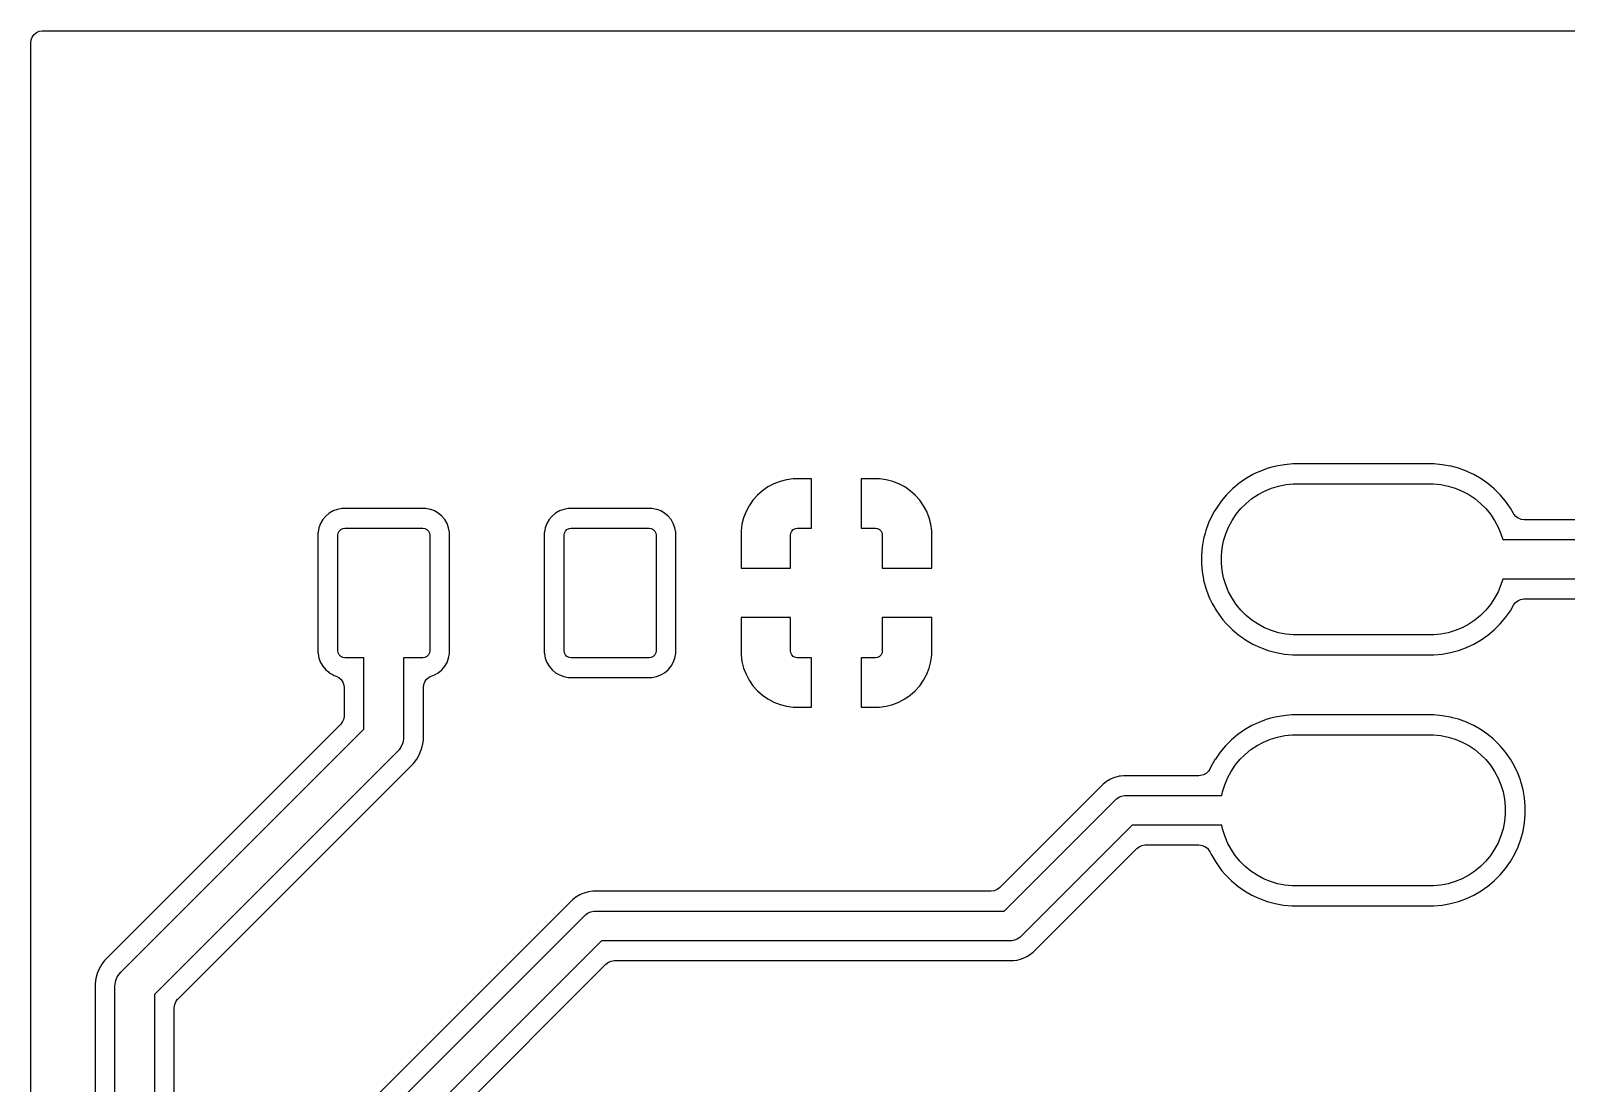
# Model space of a CAD drawing. Header units: millimetres. Extents: x 88 to 236, y -149 to -88.
# Drawn here: x 87.75 to 103.29, y -98.66 to -88.01 of the extents above; entities that cross this region are included whole.
import ezdxf

# ---------------------------------------------------------------- set-up
doc = ezdxf.new("R2010")
doc.units = ezdxf.units.MM
doc.layers.add('F.Cu', color=13, linetype='CONTINUOUS', true_color=0xc83434)

msp = doc.modelspace()

# ---------------------------------------------------------------- linework, layer by layer
at = {"layer": 'F.Cu', "linetype": 'CONTINUOUS'}
for p, q in [((87.7475, -88.134), (87.751396, -88.103162)), ((87.751396, -88.103162), (87.762838, -88.074263)), ((87.762838, -88.074263), (87.781108, -88.049116)), ((87.781108, -88.049116), (87.805057, -88.029303)), ((87.805057, -88.029303), (87.833182, -88.016069)), ((87.833182, -88.016069), (87.863714, -88.010245)), ((87.863714, -88.010245), (87.8715, -88.01)), ((87.8715, -88.01), (158.1235, -88.01)), ((87.7475, -97.65375), (87.7475, -88.134)), ((100.269372, -92.438315), (100.190178, -92.467138)), ((100.269386, -92.43831), (100.269372, -92.438315)), ((100.269392, -92.438309), (100.269386, -92.43831)), ((100.307184, -92.428182), (100.269392, -92.438309)), ((100.350826, -92.416488), (100.307184, -92.428182)), ((100.350833, -92.416487), (100.350826, -92.416488)), ((100.433853, -92.401848), (100.350833, -92.416487)), ((100.517844, -92.3945), (100.433853, -92.401848)), ((100.517845, -92.3945), (100.517844, -92.3945)), ((101.947155, -92.3945), (100.517845, -92.3945)), ((101.947156, -92.3945), (101.947155, -92.3945)), ((102.031147, -92.401848), (101.947156, -92.3945)), ((102.114166, -92.416487), (102.031145, -92.401848)), ((102.031145, -92.401848), (102.031147, -92.401848)), ((102.114173, -92.416488), (102.114166, -92.416487)), ((102.121722, -92.418511), (102.114173, -92.416488)), ((102.195608, -92.438309), (102.121722, -92.418511)), ((102.195616, -92.438312), (102.195608, -92.438309)), ((102.195627, -92.438315), (102.195616, -92.438312)), ((102.274821, -92.467138), (102.195627, -92.438315)), ((95.266955, -92.595895), (95.207256, -92.627661)), ((95.329985, -92.571412), (95.266955, -92.595895)), ((95.330002, -92.571407), (95.329985, -92.571412)), ((95.39547, -92.554557), (95.330002, -92.571407)), ((95.395478, -92.554555), (95.39547, -92.554557)), ((95.462495, -92.545564), (95.395478, -92.554555)), ((95.462496, -92.545564), (95.462495, -92.545564)), ((95.477722, -92.545), (95.462496, -92.545564)), ((95.65, -92.545), (95.477722, -92.545)), ((95.65, -93.045), (95.65, -92.545)), ((96.322278, -92.545), (96.15, -92.545)), ((96.15, -92.545), (96.15, -93.045)), ((96.337504, -92.545564), (96.322278, -92.545)), ((96.404521, -92.554555), (96.337504, -92.545564)), ((96.404529, -92.554557), (96.404521, -92.554555)), ((96.469997, -92.571407), (96.404529, -92.554557)), ((96.470014, -92.571412), (96.469997, -92.571407)), ((96.533044, -92.595895), (96.470014, -92.571412)), ((96.592743, -92.627661), (96.533044, -92.595895)), ((99.971673, -92.593292), (99.9071, -92.647476)), ((99.971676, -92.59329), (99.971673, -92.593292)), ((100.040725, -92.544941), (99.971676, -92.59329)), ((100.040742, -92.544931), (100.040725, -92.544941)), ((100.040743, -92.54493), (100.040742, -92.544931)), ((100.113757, -92.502775), (100.040743, -92.54493)), ((100.135472, -92.492649), (100.113757, -92.502775)), ((100.190161, -92.467146), (100.135472, -92.492649)), ((100.190178, -92.467138), (100.190161, -92.467146)), ((100.37412, -92.617926), (100.447751, -92.60328)), ((100.447751, -92.60328), (100.522463, -92.595921)), ((100.522463, -92.595921), (100.56, -92.595)), ((100.56, -92.595), (101.905, -92.595)), ((101.905, -92.595), (101.942537, -92.595921)), ((101.942537, -92.595921), (102.017249, -92.60328)), ((102.017249, -92.60328), (102.09088, -92.617926)), ((102.274838, -92.467146), (102.274821, -92.467138)), ((102.304116, -92.480799), (102.274838, -92.467146)), ((102.351243, -92.502775), (102.304116, -92.480799)), ((102.424257, -92.54493), (102.351243, -92.502775)), ((102.424265, -92.544936), (102.424257, -92.54493)), ((102.424274, -92.544941), (102.424265, -92.544936)), ((102.493323, -92.59329), (102.424274, -92.544941)), ((102.493326, -92.593292), (102.493323, -92.59329)), ((102.534285, -92.627661), (102.493326, -92.593292)), ((95.056272, -92.761725), (95.017663, -92.817253)), ((95.101166, -92.711166), (95.056272, -92.761725)), ((95.151725, -92.666272), (95.101166, -92.711166)), ((95.207253, -92.627663), (95.151725, -92.666272)), ((95.207256, -92.627661), (95.207253, -92.627663)), ((96.592746, -92.627663), (96.592743, -92.627661)), ((96.648274, -92.666272), (96.592746, -92.627663)), ((96.698833, -92.711166), (96.648274, -92.666272)), ((96.743727, -92.761725), (96.698833, -92.711166)), ((96.782336, -92.817253), (96.743726, -92.761725)), ((96.743726, -92.761725), (96.743727, -92.761725)), ((99.847476, -92.7071), (99.793292, -92.771673)), ((99.847498, -92.707076), (99.847476, -92.7071)), ((99.907076, -92.647498), (99.847498, -92.707076)), ((99.9071, -92.647476), (99.907076, -92.647498)), ((100.046257, -92.793172), (100.10429, -92.745546)), ((100.10429, -92.745546), (100.166711, -92.703838)), ((100.166711, -92.703838), (100.23292, -92.668448)), ((100.23292, -92.668448), (100.302279, -92.639719)), ((100.302279, -92.639719), (100.37412, -92.617926)), ((102.09088, -92.617926), (102.162721, -92.639719)), ((102.162721, -92.639719), (102.23208, -92.668448)), ((102.23208, -92.668448), (102.298289, -92.703838)), ((102.298289, -92.703838), (102.36071, -92.745546)), ((102.36071, -92.745546), (102.418743, -92.793172)), ((102.557904, -92.64748), (102.534285, -92.627661)), ((102.557911, -92.647487), (102.557904, -92.64748)), ((102.557923, -92.647498), (102.557911, -92.647487)), ((102.617501, -92.707076), (102.557923, -92.647498)), ((102.617512, -92.707088), (102.617501, -92.707076)), ((102.61752, -92.707096), (102.617512, -92.707088)), ((102.617523, -92.7071), (102.61752, -92.707096)), ((102.671707, -92.771673), (102.617523, -92.7071)), ((90.768134, -92.893309), (90.732964, -92.922964)), ((90.807811, -92.870026), (90.768134, -92.893309)), ((90.850853, -92.853783), (90.807811, -92.870026)), ((90.896011, -92.845049), (90.850853, -92.853783)), ((90.896017, -92.845049), (90.896011, -92.845049)), ((90.90635, -92.8445), (90.896017, -92.845049)), ((90.906354, -92.8445), (90.90635, -92.8445)), ((91.733646, -92.8445), (90.906354, -92.8445)), ((91.733649, -92.8445), (91.733646, -92.8445)), ((91.743985, -92.845049), (91.733649, -92.8445)), ((91.789146, -92.853783), (91.743985, -92.845049)), ((91.789148, -92.853783), (91.789146, -92.853783)), ((91.789149, -92.853784), (91.789148, -92.853783)), ((91.796683, -92.856627), (91.789149, -92.853784)), ((91.832188, -92.870026), (91.796683, -92.856627)), ((91.871865, -92.893309), (91.832188, -92.870026)), ((91.871866, -92.89331), (91.871865, -92.893309)), ((91.907036, -92.922964), (91.871866, -92.89331)), ((93.058134, -92.893309), (93.022964, -92.922964)), ((93.097811, -92.870026), (93.058134, -92.893309)), ((93.140853, -92.853783), (93.097811, -92.870026)), ((93.186011, -92.845049), (93.140853, -92.853783)), ((93.186017, -92.845049), (93.186011, -92.845049)), ((93.19635, -92.8445), (93.186017, -92.845049)), ((93.196354, -92.8445), (93.19635, -92.8445)), ((94.023646, -92.8445), (93.196354, -92.8445)), ((94.023649, -92.8445), (94.023646, -92.8445)), ((94.033985, -92.845049), (94.023649, -92.8445)), ((94.079146, -92.853783), (94.033985, -92.845049)), ((94.079148, -92.853783), (94.079146, -92.853783)), ((94.079149, -92.853784), (94.079148, -92.853783)), ((94.086683, -92.856627), (94.079149, -92.853784)), ((94.122188, -92.870026), (94.086683, -92.856627)), ((94.161865, -92.893309), (94.122188, -92.870026)), ((94.161866, -92.89331), (94.161865, -92.893309)), ((94.197036, -92.922964), (94.161866, -92.89331)), ((94.985895, -92.876955), (94.961412, -92.939985)), ((95.017661, -92.817256), (94.985895, -92.876955)), ((95.017663, -92.817253), (95.017661, -92.817256)), ((96.782338, -92.817256), (96.782336, -92.817253)), ((96.814104, -92.876955), (96.782338, -92.817256)), ((96.838587, -92.939985), (96.814104, -92.876955)), ((99.702776, -92.913755), (99.667146, -92.990161)), ((99.724023, -92.876955), (99.702776, -92.913755)), ((99.74493, -92.840743), (99.724023, -92.876955)), ((99.744932, -92.840739), (99.74493, -92.840743)), ((99.744941, -92.840725), (99.744932, -92.840739)), ((99.79329, -92.771676), (99.744941, -92.840725)), ((99.793292, -92.771673), (99.79329, -92.771676)), ((99.903838, -92.966711), (99.945546, -92.90429)), ((99.945546, -92.90429), (99.993172, -92.846257)), ((99.993172, -92.846257), (100.046257, -92.793172)), ((102.418743, -92.793172), (102.471828, -92.846257)), ((102.471828, -92.846257), (102.519454, -92.90429)), ((102.519454, -92.90429), (102.561162, -92.966711)), ((102.671709, -92.771676), (102.671707, -92.771673)), ((102.720058, -92.840725), (102.671709, -92.771676)), ((102.720061, -92.84073), (102.720058, -92.840725)), ((102.72007, -92.840743), (102.720061, -92.84073)), ((102.75285, -92.897519), (102.72007, -92.840743)), ((102.755529, -92.901943), (102.75285, -92.897519)), ((102.775342, -92.925892), (102.755529, -92.901943)), ((90.663783, -93.040853), (90.655049, -93.086011)), ((90.680026, -92.997811), (90.663783, -93.040853)), ((90.703309, -92.958134), (90.680026, -92.997811)), ((90.732964, -92.922964), (90.703309, -92.958134)), ((90.8579, -93.094848), (90.867984, -93.07422)), ((90.867984, -93.07422), (90.88422, -93.057984)), ((90.88422, -93.057984), (90.904848, -93.0479)), ((90.904848, -93.0479), (90.92475, -93.045)), ((90.92475, -93.045), (91.71525, -93.045)), ((91.71525, -93.045), (91.735152, -93.0479)), ((91.735152, -93.0479), (91.75578, -93.057984)), ((91.75578, -93.057984), (91.772016, -93.07422)), ((91.772016, -93.07422), (91.7821, -93.094848)), ((91.93669, -92.958134), (91.907036, -92.922964)), ((91.959973, -92.997811), (91.93669, -92.958134)), ((91.976216, -93.040851), (91.959973, -92.997811)), ((91.984951, -93.086017), (91.976216, -93.040851)), ((92.953783, -93.040853), (92.945049, -93.086011)), ((92.970026, -92.997811), (92.953783, -93.040853)), ((92.993309, -92.958134), (92.970026, -92.997811)), ((93.022964, -92.922964), (92.993309, -92.958134)), ((93.1479, -93.094848), (93.157984, -93.07422)), ((93.157984, -93.07422), (93.17422, -93.057984)), ((93.17422, -93.057984), (93.194848, -93.0479)), ((93.194848, -93.0479), (93.21475, -93.045)), ((93.21475, -93.045), (94.00525, -93.045)), ((94.00525, -93.045), (94.025152, -93.0479)), ((94.025152, -93.0479), (94.04578, -93.057984)), ((94.04578, -93.057984), (94.062016, -93.07422)), ((94.062016, -93.07422), (94.0721, -93.094848)), ((94.22669, -92.958134), (94.197036, -92.922964)), ((94.249973, -92.997811), (94.22669, -92.958134)), ((94.266216, -93.040851), (94.249973, -92.997811)), ((94.274951, -93.086017), (94.266216, -93.040851)), ((94.935564, -93.072496), (94.935, -93.087721)), ((94.944555, -93.005478), (94.935564, -93.072495)), ((94.935564, -93.072495), (94.935564, -93.072496)), ((94.944557, -93.00547), (94.944555, -93.005478)), ((94.961407, -92.940002), (94.944557, -93.00547)), ((94.961412, -92.939985), (94.961407, -92.940002)), ((95.4379, -93.094848), (95.447984, -93.07422)), ((95.447984, -93.07422), (95.46422, -93.057984)), ((95.46422, -93.057984), (95.484848, -93.0479)), ((95.484848, -93.0479), (95.50475, -93.045)), ((95.50475, -93.045), (95.65, -93.045)), ((96.15, -93.045), (96.29525, -93.045)), ((96.29525, -93.045), (96.315152, -93.0479)), ((96.315152, -93.0479), (96.33578, -93.057984)), ((96.33578, -93.057984), (96.352016, -93.07422)), ((96.352016, -93.07422), (96.3621, -93.094848)), ((96.838592, -92.940002), (96.838587, -92.939985)), ((96.855442, -93.00547), (96.838592, -92.940002)), ((96.855444, -93.005478), (96.855442, -93.00547)), ((96.864435, -93.072495), (96.855444, -93.005478)), ((96.864435, -93.072496), (96.864435, -93.072495)), ((96.865, -93.087721), (96.864435, -93.072496)), ((99.638309, -93.069392), (99.631082, -93.096362)), ((99.63831, -93.069386), (99.638309, -93.069392)), ((99.638315, -93.069372), (99.63831, -93.069386)), ((99.667138, -92.990178), (99.638315, -93.069372)), ((99.667146, -92.990161), (99.667138, -92.990178)), ((99.839719, -93.102279), (99.868448, -93.03292)), ((99.868448, -93.03292), (99.903838, -92.966711)), ((102.561162, -92.966711), (102.596552, -93.03292)), ((102.596552, -93.03292), (102.625281, -93.102279)), ((102.800489, -92.944162), (102.775342, -92.925892)), ((102.829388, -92.955604), (102.800489, -92.944162)), ((102.860226, -92.9595), (102.829388, -92.955604)), ((105.34625, -92.9595), (102.860226, -92.9595)), ((90.655049, -93.086017), (90.6545, -93.09635)), ((90.6545, -93.09635), (90.6545, -94.303649)), ((90.655049, -93.086011), (90.655049, -93.086017)), ((90.855, -93.11475), (90.8579, -93.094848)), ((90.855, -94.28525), (90.855, -93.11475)), ((91.7821, -93.094848), (91.785, -93.11475)), ((91.785, -93.11475), (91.785, -94.28525)), ((91.9855, -93.09635), (91.984951, -93.086017)), ((91.9855, -93.096354), (91.9855, -93.09635)), ((91.9855, -94.303646), (91.9855, -93.096354)), ((92.945049, -93.086017), (92.9445, -93.09635)), ((92.9445, -93.09635), (92.9445, -94.303649)), ((92.945049, -93.086011), (92.945049, -93.086017)), ((93.145, -93.11475), (93.1479, -93.094848)), ((93.145, -94.28525), (93.145, -93.11475)), ((94.0721, -93.094848), (94.075, -93.11475)), ((94.075, -93.11475), (94.075, -94.28525)), ((94.275041, -93.087721), (94.274951, -93.086017)), ((94.2755, -93.096354), (94.275041, -93.087721)), ((94.2755, -94.303646), (94.2755, -93.096354)), ((94.935, -93.087721), (94.935, -93.45)), ((95.435, -93.11475), (95.4379, -93.094848)), ((95.435, -93.45), (95.435, -93.11475)), ((96.3621, -93.094848), (96.365, -93.11475)), ((96.365, -93.11475), (96.365, -93.45)), ((96.865, -93.317843), (96.865, -93.087721)), ((99.616487, -93.150833), (99.601848, -93.233853)), ((99.616488, -93.150826), (99.616487, -93.150833)), ((99.631082, -93.096362), (99.616488, -93.150826)), ((99.80328, -93.247751), (99.817926, -93.17412)), ((99.817926, -93.17412), (99.839719, -93.102279)), ((102.625281, -93.102279), (102.642791, -93.16)), ((102.642791, -93.16), (105.32, -93.16)), ((96.865, -93.45), (96.865, -93.317843)), ((99.601848, -93.233853), (99.5945, -93.317843)), ((99.5945, -93.317843), (99.5945, -93.402156)), ((99.795921, -93.322463), (99.80328, -93.247751)), ((99.795921, -93.397537), (99.795921, -93.322463)), ((94.935, -93.45), (95.435, -93.45)), ((96.365, -93.45), (96.865, -93.45)), ((99.5945, -93.402156), (99.601848, -93.486146)), ((99.601848, -93.486146), (99.615041, -93.560969)), ((99.80328, -93.472249), (99.795921, -93.397537)), ((99.817926, -93.54588), (99.80328, -93.472249)), ((99.615041, -93.560969), (99.616488, -93.569172)), ((99.616488, -93.569172), (99.638309, -93.650608)), ((99.638309, -93.650608), (99.638312, -93.650616)), ((99.638312, -93.650616), (99.638315, -93.650627)), ((99.638315, -93.650627), (99.667138, -93.729821)), ((99.839719, -93.617721), (99.817926, -93.54588)), ((99.868448, -93.68708), (99.839719, -93.617721)), ((99.903838, -93.753289), (99.868448, -93.68708)), ((102.596552, -93.68708), (102.561162, -93.753289)), ((102.625281, -93.617721), (102.596552, -93.68708)), ((102.642791, -93.56), (102.625281, -93.617721)), ((105.254451, -93.56), (102.642791, -93.56)), ((99.667138, -93.729821), (99.667146, -93.729838)), ((99.667146, -93.729838), (99.680234, -93.757905)), ((99.680234, -93.757905), (99.702775, -93.806243)), ((99.702775, -93.806243), (99.74493, -93.879257)), ((99.945546, -93.81571), (99.903838, -93.753289)), ((99.993172, -93.873743), (99.945546, -93.81571)), ((102.519454, -93.81571), (102.471828, -93.873743)), ((102.561162, -93.753289), (102.519454, -93.81571)), ((102.72007, -93.879257), (102.752841, -93.822496)), ((102.752841, -93.822496), (102.771632, -93.797741)), ((102.771632, -93.797741), (102.795991, -93.778434)), ((102.795991, -93.778434), (102.824387, -93.765792)), ((102.824387, -93.765792), (102.855034, -93.760609)), ((102.855034, -93.760609), (102.860226, -93.7605)), ((102.860226, -93.7605), (105.196307, -93.7605)), ((95.435, -93.95), (94.935, -93.95)), ((94.935, -93.95), (94.935, -94.312278)), ((95.435, -94.28525), (95.435, -93.95)), ((96.865, -93.95), (96.365, -93.95)), ((96.365, -93.95), (96.365, -94.28525)), ((96.865, -94.312278), (96.865, -93.95)), ((99.74493, -93.879257), (99.744936, -93.879265)), ((99.744936, -93.879265), (99.744941, -93.879274)), ((99.744941, -93.879274), (99.79329, -93.948323)), ((99.79329, -93.948323), (99.793292, -93.948326)), ((99.793292, -93.948326), (99.812174, -93.970828)), ((99.812174, -93.970828), (99.84748, -94.012904)), ((100.046257, -93.926828), (99.993172, -93.873743)), ((100.10429, -93.974454), (100.046257, -93.926828)), ((100.166711, -94.016162), (100.10429, -93.974454)), ((102.36071, -93.974454), (102.298289, -94.016162)), ((102.418743, -93.926828), (102.36071, -93.974454)), ((102.471828, -93.873743), (102.418743, -93.926828)), ((102.61752, -94.012904), (102.671713, -93.948319)), ((102.671713, -93.948319), (102.72007, -93.879257)), ((99.84748, -94.012904), (99.847487, -94.012911)), ((99.847487, -94.012911), (99.847498, -94.012923)), ((99.847498, -94.012923), (99.907076, -94.072501)), ((99.907076, -94.072501), (99.907088, -94.072512)), ((99.907088, -94.072512), (99.907096, -94.07252)), ((99.907096, -94.07252), (99.9071, -94.072523)), ((99.9071, -94.072523), (99.971673, -94.126707)), ((99.971673, -94.126707), (99.971677, -94.126709)), ((99.971677, -94.126709), (99.971681, -94.126713)), ((99.971681, -94.126713), (100.002927, -94.148591)), ((100.002927, -94.148591), (100.040725, -94.175058)), ((100.23292, -94.051552), (100.166711, -94.016162)), ((100.302279, -94.080281), (100.23292, -94.051552)), ((100.37412, -94.102074), (100.302279, -94.080281)), ((100.447751, -94.11672), (100.37412, -94.102074)), ((100.522463, -94.124079), (100.447751, -94.11672)), ((100.56, -94.125), (100.522463, -94.124079)), ((101.905, -94.125), (100.56, -94.125)), ((101.942537, -94.124079), (101.905, -94.125)), ((102.017249, -94.11672), (101.942537, -94.124079)), ((102.09088, -94.102074), (102.017249, -94.11672)), ((102.162721, -94.080281), (102.09088, -94.102074)), ((102.23208, -94.051552), (102.162721, -94.080281)), ((102.298289, -94.016162), (102.23208, -94.051552)), ((102.424257, -94.17507), (102.493319, -94.126713)), ((102.493319, -94.126713), (102.557904, -94.07252)), ((102.557904, -94.07252), (102.61752, -94.012904)), ((90.6545, -94.303649), (90.655049, -94.313982)), ((90.655049, -94.313982), (90.655049, -94.313988)), ((90.655049, -94.313988), (90.663783, -94.359146)), ((90.8579, -94.305152), (90.855, -94.28525)), ((90.867984, -94.32578), (90.8579, -94.305152)), ((91.7821, -94.305152), (91.772016, -94.32578)), ((91.785, -94.28525), (91.7821, -94.305152)), ((91.976216, -94.359149), (91.984951, -94.313983)), ((91.984951, -94.313983), (91.9855, -94.303646)), ((92.9445, -94.303649), (92.945049, -94.313982)), ((92.945049, -94.313982), (92.945049, -94.313988)), ((92.945049, -94.313988), (92.953783, -94.359146)), ((93.1479, -94.305152), (93.145, -94.28525)), ((93.157984, -94.32578), (93.1479, -94.305152)), ((94.0721, -94.305152), (94.062016, -94.32578)), ((94.075, -94.28525), (94.0721, -94.305152)), ((94.266216, -94.359149), (94.274951, -94.313983)), ((94.274951, -94.313983), (94.275042, -94.312278)), ((94.275042, -94.312278), (94.2755, -94.303646)), ((94.935, -94.312278), (94.935564, -94.327503)), ((95.4379, -94.305152), (95.435, -94.28525)), ((95.447984, -94.32578), (95.4379, -94.305152)), ((96.3621, -94.305152), (96.352016, -94.32578)), ((96.365, -94.28525), (96.3621, -94.305152)), ((96.864435, -94.327503), (96.865, -94.312278)), ((100.040725, -94.175058), (100.04073, -94.175061)), ((100.04073, -94.175061), (100.040743, -94.17507)), ((100.040743, -94.17507), (100.113757, -94.217225)), ((100.113757, -94.217225), (100.190161, -94.252853)), ((100.190161, -94.252853), (100.190178, -94.252861)), ((100.190178, -94.252861), (100.269372, -94.281684)), ((100.269372, -94.281684), (100.269375, -94.281684)), ((100.269375, -94.281684), (100.269392, -94.281691)), ((100.269392, -94.281691), (100.350828, -94.303512)), ((100.350828, -94.303512), (100.433857, -94.318152)), ((100.433857, -94.318152), (100.517843, -94.325499)), ((101.947156, -94.325499), (102.031143, -94.318152)), ((102.031143, -94.318152), (102.114172, -94.303512)), ((102.114172, -94.303512), (102.195608, -94.281691)), ((102.195608, -94.281691), (102.20498, -94.278279)), ((102.20498, -94.278279), (102.274821, -94.252861)), ((102.274821, -94.252861), (102.274826, -94.252858)), ((102.274826, -94.252858), (102.274833, -94.252856)), ((102.274833, -94.252856), (102.351243, -94.217225)), ((102.351243, -94.217225), (102.424257, -94.17507)), ((90.663783, -94.359146), (90.680026, -94.402188)), ((90.680026, -94.402188), (90.680027, -94.402189)), ((90.680027, -94.402189), (90.70331, -94.441866)), ((90.70331, -94.441866), (90.732964, -94.477036)), ((90.88422, -94.342016), (90.867984, -94.32578)), ((90.904848, -94.3521), (90.88422, -94.342016)), ((90.92475, -94.355), (90.904848, -94.3521)), ((91.12, -94.355), (90.92475, -94.355)), ((91.12, -95.077158), (91.12, -94.355)), ((91.71525, -94.355), (91.52, -94.355)), ((91.52, -94.355), (91.52, -95.16)), ((91.735152, -94.3521), (91.71525, -94.355)), ((91.75578, -94.342016), (91.735152, -94.3521)), ((91.772016, -94.32578), (91.75578, -94.342016)), ((91.907036, -94.477036), (91.93669, -94.441866)), ((91.93669, -94.441866), (91.959973, -94.402189)), ((91.959973, -94.402189), (91.976216, -94.359149)), ((92.953783, -94.359146), (92.970026, -94.402188)), ((92.970026, -94.402188), (92.970027, -94.402189)), ((92.970027, -94.402189), (92.99331, -94.441866)), ((92.99331, -94.441866), (93.022964, -94.477036)), ((93.17422, -94.342016), (93.157984, -94.32578)), ((93.194848, -94.3521), (93.17422, -94.342016)), ((93.21475, -94.355), (93.194848, -94.3521)), ((94.00525, -94.355), (93.21475, -94.355)), ((94.025152, -94.3521), (94.00525, -94.355)), ((94.04578, -94.342016), (94.025152, -94.3521)), ((94.062016, -94.32578), (94.04578, -94.342016)), ((94.197036, -94.477036), (94.22669, -94.441866)), ((94.22669, -94.441866), (94.249973, -94.402189)), ((94.249973, -94.402189), (94.266216, -94.359149)), ((94.935564, -94.327503), (94.935564, -94.327504)), ((94.935564, -94.327504), (94.944555, -94.394521)), ((94.944555, -94.394521), (94.944557, -94.394529)), ((94.944557, -94.394529), (94.961407, -94.459997)), ((94.961407, -94.459997), (94.961412, -94.460014)), ((94.961412, -94.460014), (94.985895, -94.523044)), ((95.46422, -94.342016), (95.447984, -94.32578)), ((95.484848, -94.3521), (95.46422, -94.342016)), ((95.50475, -94.355), (95.484848, -94.3521)), ((95.65, -94.355), (95.50475, -94.355)), ((95.65, -94.855), (95.65, -94.355)), ((96.29525, -94.355), (96.15, -94.355)), ((96.15, -94.355), (96.15, -94.855)), ((96.315152, -94.3521), (96.29525, -94.355)), ((96.33578, -94.342016), (96.315152, -94.3521)), ((96.352016, -94.32578), (96.33578, -94.342016)), ((96.814104, -94.523044), (96.838587, -94.460014)), ((96.838587, -94.460014), (96.838592, -94.459997)), ((96.838592, -94.459997), (96.855442, -94.394529)), ((96.855442, -94.394529), (96.855444, -94.394521)), ((96.855444, -94.394521), (96.864435, -94.327504)), ((96.864435, -94.327504), (96.864435, -94.327503)), ((100.517843, -94.325499), (100.517844, -94.3255)), ((100.517844, -94.3255), (100.517845, -94.3255)), ((100.517845, -94.3255), (101.947156, -94.3255)), ((101.947156, -94.3255), (101.947156, -94.325499)), ((90.732964, -94.477036), (90.759607, -94.4995)), ((90.759607, -94.4995), (90.768134, -94.50669)), ((90.768134, -94.50669), (90.80781, -94.529973)), ((90.80781, -94.529973), (90.819531, -94.534396)), ((90.819531, -94.534396), (90.839284, -94.54185)), ((90.839284, -94.54185), (90.866757, -94.556382)), ((90.866757, -94.556382), (90.889755, -94.577291)), ((90.889755, -94.577291), (90.906832, -94.603262)), ((90.906832, -94.603262), (90.916913, -94.632665)), ((91.7205, -94.657863), (91.724396, -94.627025)), ((91.724396, -94.627025), (91.735838, -94.598126)), ((91.735838, -94.598126), (91.754108, -94.572979)), ((91.754108, -94.572979), (91.778057, -94.553166)), ((91.778057, -94.553166), (91.800714, -94.541851)), ((91.800714, -94.541851), (91.832189, -94.529973)), ((91.832189, -94.529973), (91.871866, -94.50669)), ((91.871866, -94.50669), (91.907036, -94.477036)), ((93.022964, -94.477036), (93.058134, -94.50669)), ((93.058134, -94.50669), (93.097811, -94.529973)), ((93.097811, -94.529973), (93.140851, -94.546216)), ((93.140851, -94.546216), (93.186017, -94.554951)), ((93.186017, -94.554951), (93.196354, -94.5555)), ((93.196354, -94.5555), (93.196362, -94.5555)), ((93.196362, -94.5555), (94.023638, -94.5555)), ((94.023638, -94.5555), (94.023646, -94.5555)), ((94.023646, -94.5555), (94.033983, -94.554951)), ((94.033983, -94.554951), (94.079149, -94.546216)), ((94.079149, -94.546216), (94.122189, -94.529973)), ((94.122189, -94.529973), (94.161866, -94.50669)), ((94.161866, -94.50669), (94.197036, -94.477036)), ((94.985895, -94.523044), (95.017661, -94.582743)), ((95.017661, -94.582743), (95.017663, -94.582746)), ((95.017663, -94.582746), (95.056273, -94.638274)), ((96.743727, -94.638274), (96.782336, -94.582746)), ((96.782336, -94.582746), (96.782338, -94.582743)), ((96.782338, -94.582743), (96.814104, -94.523044)), ((90.916913, -94.632665), (90.9195, -94.657863)), ((90.9195, -94.657863), (90.9195, -94.942745)), ((91.7205, -95.18625), (91.7205, -94.657863)), ((95.056273, -94.638274), (95.056272, -94.638274)), ((95.056272, -94.638274), (95.101166, -94.688833)), ((95.101166, -94.688833), (95.151725, -94.733727)), ((95.151725, -94.733727), (95.207253, -94.772336)), ((95.207253, -94.772336), (95.207256, -94.772338)), ((95.207256, -94.772338), (95.266955, -94.804104)), ((96.533044, -94.804104), (96.592743, -94.772338)), ((96.592743, -94.772338), (96.592746, -94.772336)), ((96.592746, -94.772336), (96.648274, -94.733727)), ((96.648274, -94.733727), (96.698833, -94.688833)), ((96.698833, -94.688833), (96.743727, -94.638274)), ((95.266955, -94.804104), (95.329985, -94.828587)), ((95.329985, -94.828587), (95.330002, -94.828592)), ((95.330002, -94.828592), (95.39547, -94.845442)), ((95.39547, -94.845442), (95.395478, -94.845444)), ((95.395478, -94.845444), (95.462495, -94.854435)), ((95.462495, -94.854435), (95.477722, -94.855)), ((95.477722, -94.855), (95.65, -94.855)), ((96.15, -94.855), (96.322278, -94.855)), ((96.322278, -94.855), (96.337503, -94.854435)), ((96.337503, -94.854435), (96.337504, -94.854435)), ((96.337504, -94.854435), (96.404521, -94.845444)), ((96.404521, -94.845444), (96.404529, -94.845442)), ((96.404529, -94.845442), (96.469997, -94.828592)), ((96.469997, -94.828592), (96.470014, -94.828587)), ((96.470014, -94.828587), (96.533044, -94.804104)), ((100.507844, -94.9345), (100.423853, -94.941848)), ((100.507845, -94.9345), (100.507844, -94.9345)), ((101.947155, -94.9345), (100.507845, -94.9345)), ((101.947156, -94.9345), (101.947155, -94.9345)), ((102.031147, -94.941848), (101.947156, -94.9345)), ((90.883181, -95.030426), (88.498242, -97.415364)), ((88.658579, -97.538579), (91.12, -95.077158)), ((90.885892, -95.027629), (90.883181, -95.030426)), ((90.904162, -95.002482), (90.885892, -95.027629)), ((90.915604, -94.973583), (90.904162, -95.002482)), ((90.9195, -94.942745), (90.915604, -94.973583)), ((100.030725, -95.084941), (99.961676, -95.13329)), ((100.030742, -95.084931), (100.030725, -95.084941)), ((100.030743, -95.08493), (100.030742, -95.084931)), ((100.103757, -95.042775), (100.030743, -95.08493)), ((100.136237, -95.027629), (100.103757, -95.042775)), ((100.180161, -95.007146), (100.136237, -95.027629)), ((100.180178, -95.007138), (100.180161, -95.007146)), ((100.259372, -94.978315), (100.180178, -95.007138)), ((100.259386, -94.97831), (100.259372, -94.978315)), ((100.259392, -94.978309), (100.259386, -94.97831)), ((100.297184, -94.968182), (100.259392, -94.978309)), ((100.340826, -94.956488), (100.297184, -94.968182)), ((100.340833, -94.956487), (100.340826, -94.956488)), ((100.423853, -94.941848), (100.340833, -94.956487)), ((102.114166, -94.956487), (102.031145, -94.941848)), ((102.031145, -94.941848), (102.031147, -94.941848)), ((102.114173, -94.956488), (102.114166, -94.956487)), ((102.135994, -94.962335), (102.114173, -94.956488)), ((102.195608, -94.978309), (102.135994, -94.962335)), ((102.195616, -94.978312), (102.195608, -94.978309)), ((102.195627, -94.978315), (102.195616, -94.978312)), ((102.274821, -95.007138), (102.195627, -94.978315)), ((102.274838, -95.007146), (102.274821, -95.007138)), ((102.304116, -95.020799), (102.274838, -95.007146)), ((102.351243, -95.042775), (102.304116, -95.020799)), ((102.424257, -95.08493), (102.351243, -95.042775)), ((102.424265, -95.084936), (102.424257, -95.08493)), ((102.424274, -95.084941), (102.424265, -95.084936)), ((102.493323, -95.13329), (102.424274, -95.084941)), ((91.511388, -95.218057), (91.496384, -95.254279)), ((91.519037, -95.179603), (91.511388, -95.218057)), ((91.52, -95.16), (91.519037, -95.179603)), ((91.709847, -95.252483), (91.713647, -95.238302)), ((91.713647, -95.238302), (91.714549, -95.231449)), ((91.714549, -95.231449), (91.7205, -95.18625)), ((99.837476, -95.2471), (99.783292, -95.311673)), ((99.837498, -95.247076), (99.837476, -95.2471)), ((99.897076, -95.187498), (99.837498, -95.247076)), ((99.8971, -95.187476), (99.897076, -95.187498)), ((99.961673, -95.133292), (99.8971, -95.187476)), ((99.961676, -95.13329), (99.961673, -95.133292)), ((100.09429, -95.285546), (100.156711, -95.243838)), ((100.156711, -95.243838), (100.22292, -95.208448)), ((100.22292, -95.208448), (100.292279, -95.179719)), ((100.292279, -95.179719), (100.36412, -95.157926)), ((100.36412, -95.157926), (100.437751, -95.14328)), ((100.437751, -95.14328), (100.512463, -95.135921)), ((100.512463, -95.135921), (100.55, -95.135)), ((100.55, -95.135), (101.905, -95.135)), ((101.905, -95.135), (101.942537, -95.135921)), ((101.942537, -95.135921), (102.017249, -95.14328)), ((102.017249, -95.14328), (102.09088, -95.157926)), ((102.09088, -95.157926), (102.162721, -95.179719)), ((102.162721, -95.179719), (102.23208, -95.208448)), ((102.23208, -95.208448), (102.298289, -95.243838)), ((102.298289, -95.243838), (102.36071, -95.285546)), ((102.493326, -95.133292), (102.493323, -95.13329)), ((102.546092, -95.177569), (102.493326, -95.133292)), ((102.557904, -95.18748), (102.546092, -95.177569)), ((102.557911, -95.187487), (102.557904, -95.18748)), ((102.557923, -95.187498), (102.557911, -95.187487)), ((102.617501, -95.247076), (102.557923, -95.187498)), ((102.617512, -95.247088), (102.617501, -95.247076)), ((102.61752, -95.247096), (102.617512, -95.247088)), ((102.635584, -95.268624), (102.61752, -95.247096)), ((91.461421, -95.301421), (89, -97.762842)), ((91.474602, -95.286879), (91.461421, -95.301421)), ((91.496384, -95.254279), (91.474602, -95.286879)), ((91.621758, -95.424635), (91.653718, -95.382983)), ((91.653718, -95.382983), (91.67178, -95.351699)), ((91.67178, -95.351699), (91.679968, -95.337517)), ((91.679968, -95.337517), (91.700059, -95.289013)), ((91.700059, -95.289013), (91.709847, -95.252483)), ((99.733637, -95.382983), (99.692776, -95.453754)), ((99.73493, -95.380743), (99.733637, -95.382983)), ((99.734932, -95.380739), (99.73493, -95.380743)), ((99.734941, -95.380725), (99.734932, -95.380739)), ((99.78329, -95.311676), (99.734941, -95.380725)), ((99.783292, -95.311673), (99.78329, -95.311676)), ((99.935546, -95.44429), (99.983172, -95.386257)), ((99.983172, -95.386257), (100.036257, -95.333172)), ((100.036257, -95.333172), (100.09429, -95.285546)), ((102.36071, -95.285546), (102.418743, -95.333172)), ((102.418743, -95.333172), (102.471828, -95.386257)), ((102.471828, -95.386257), (102.519454, -95.44429)), ((102.671707, -95.311673), (102.635584, -95.268624)), ((102.671709, -95.311676), (102.671707, -95.311673)), ((102.720058, -95.380725), (102.671709, -95.311676)), ((102.720061, -95.38073), (102.720058, -95.380725)), ((102.72007, -95.380743), (102.720061, -95.38073)), ((102.762225, -95.453757), (102.72007, -95.380743)), ((89.236819, -97.809574), (91.621753, -95.42464)), ((91.621753, -95.42464), (91.621758, -95.424635)), ((98.761474, -95.555497), (98.717097, -95.567388)), ((98.761477, -95.555496), (98.761474, -95.555497)), ((98.773017, -95.553977), (98.761477, -95.555496)), ((98.775527, -95.553647), (98.773017, -95.553977)), ((98.807026, -95.5495), (98.775527, -95.553646)), ((98.775527, -95.553646), (98.775527, -95.553647)), ((99.569133, -95.5495), (98.807026, -95.5495)), ((99.585103, -95.548467), (99.569133, -95.5495)), ((99.615182, -95.540633), (99.585103, -95.548467)), ((99.642367, -95.525564), (99.615182, -95.540633)), ((99.664951, -95.504207), (99.642367, -95.525564)), ((99.681512, -95.477908), (99.664951, -95.504207)), ((99.692775, -95.453757), (99.681512, -95.477908)), ((99.692776, -95.453755), (99.692775, -95.453757)), ((99.692776, -95.453754), (99.692776, -95.453755)), ((99.858448, -95.57292), (99.893838, -95.506711)), ((99.893838, -95.506711), (99.935546, -95.44429)), ((102.519454, -95.44429), (102.561162, -95.506711)), ((102.561162, -95.506711), (102.596552, -95.57292)), ((102.797545, -95.5295), (102.762225, -95.453757)), ((102.797853, -95.530161), (102.797545, -95.5295)), ((102.797861, -95.530178), (102.797853, -95.530161)), ((102.821778, -95.595893), (102.797861, -95.530178)), ((98.565916, -95.668402), (97.551137, -96.683181)), ((98.598398, -95.635919), (98.565916, -95.668402)), ((98.598407, -95.635911), (98.598398, -95.635919)), ((98.614231, -95.623768), (98.598407, -95.635911)), ((98.634841, -95.607952), (98.61423, -95.623767)), ((98.61423, -95.623767), (98.614231, -95.623768)), ((98.634865, -95.607936), (98.634841, -95.607952)), ((98.67464, -95.584974), (98.634865, -95.607936)), ((98.674646, -95.584971), (98.67464, -95.584974)), ((98.704663, -95.572538), (98.674646, -95.584971)), ((98.717094, -95.567389), (98.704663, -95.572538)), ((98.717095, -95.567388), (98.717094, -95.567389)), ((98.717097, -95.567388), (98.717095, -95.567388)), ((99.800789, -95.75), (99.807926, -95.71412)), ((99.807926, -95.71412), (99.829719, -95.642279)), ((99.829719, -95.642279), (99.858448, -95.57292)), ((102.596552, -95.57292), (102.625281, -95.642279)), ((102.625281, -95.642279), (102.647074, -95.71412)), ((102.647074, -95.71412), (102.66172, -95.787751)), ((102.826691, -95.609392), (102.821778, -95.595893)), ((102.848512, -95.690828), (102.826691, -95.609392)), ((102.863152, -95.773857), (102.848512, -95.690828)), ((97.597868, -96.92), (98.723934, -95.793934)), ((98.723934, -95.793934), (98.734841, -95.784048)), ((98.734841, -95.784048), (98.746156, -95.776488)), ((98.746156, -95.776488), (98.75929, -95.767712)), ((98.75929, -95.767712), (98.786457, -95.756459)), ((98.786457, -95.756459), (98.815297, -95.750722)), ((98.815297, -95.750722), (98.83, -95.75)), ((98.83, -95.75), (99.800789, -95.75)), ((102.66172, -95.787751), (102.669079, -95.862463)), ((102.669079, -95.862463), (102.669079, -95.937537)), ((102.8705, -95.857845), (102.863152, -95.773857)), ((102.8705, -95.942155), (102.8705, -95.857845)), ((102.66172, -96.012249), (102.647074, -96.08588)), ((102.669079, -95.937537), (102.66172, -96.012249)), ((102.848512, -96.109172), (102.863152, -96.026143)), ((102.863152, -96.026143), (102.8705, -95.942155)), ((98.892132, -96.05), (97.766066, -97.176066)), ((99.800789, -96.05), (98.892132, -96.05)), ((99.807926, -96.08588), (99.800789, -96.05)), ((99.829719, -96.157721), (99.807926, -96.08588)), ((99.858448, -96.22708), (99.829719, -96.157721)), ((102.625281, -96.157721), (102.596552, -96.22708)), ((102.647074, -96.08588), (102.625281, -96.157721)), ((102.826691, -96.190608), (102.848512, -96.109172)), ((97.891597, -97.334085), (98.938862, -96.286818)), ((98.938862, -96.286818), (98.963422, -96.267768)), ((98.963422, -96.267768), (98.991948, -96.255424)), ((98.991948, -96.255424), (99.022648, -96.250561)), ((99.022648, -96.250561), (99.026543, -96.2505)), ((99.026543, -96.2505), (99.569133, -96.2505)), ((99.569133, -96.2505), (99.599971, -96.254396)), ((99.599971, -96.254396), (99.62887, -96.265838)), ((99.62887, -96.265838), (99.654017, -96.284108)), ((99.654017, -96.284108), (99.67383, -96.308057)), ((99.67383, -96.308057), (99.681511, -96.322088)), ((99.681511, -96.322088), (99.687948, -96.335892)), ((99.687948, -96.335892), (99.692776, -96.346245)), ((99.893838, -96.293289), (99.858448, -96.22708)), ((99.935546, -96.35571), (99.893838, -96.293289)), ((102.561162, -96.293289), (102.519454, -96.35571)), ((102.596552, -96.22708), (102.561162, -96.293289)), ((102.762225, -96.346243), (102.797856, -96.269833)), ((102.797856, -96.269833), (102.797858, -96.269826)), ((102.797858, -96.269826), (102.797861, -96.269821)), ((102.797861, -96.269821), (102.826684, -96.190627)), ((102.826683, -96.190627), (102.826691, -96.190608)), ((102.826684, -96.190627), (102.826683, -96.190627)), ((99.692776, -96.346245), (99.695047, -96.350178)), ((99.695047, -96.350178), (99.73493, -96.419257)), ((99.73493, -96.419257), (99.734936, -96.419265)), ((99.734936, -96.419265), (99.734941, -96.419274)), ((99.734941, -96.419274), (99.78329, -96.488323)), ((99.78329, -96.488323), (99.783292, -96.488326)), ((99.783292, -96.488326), (99.802174, -96.510828)), ((99.983172, -96.413743), (99.935546, -96.35571)), ((100.036257, -96.466828), (99.983172, -96.413743)), ((100.09429, -96.514454), (100.036257, -96.466828)), ((102.418743, -96.466828), (102.36071, -96.514454)), ((102.471828, -96.413743), (102.418743, -96.466828)), ((102.519454, -96.35571), (102.471828, -96.413743)), ((102.61752, -96.552904), (102.671713, -96.488319)), ((102.671713, -96.488319), (102.72007, -96.419257)), ((102.72007, -96.419257), (102.762225, -96.346243)), ((99.802174, -96.510828), (99.83748, -96.552904)), ((99.83748, -96.552904), (99.837487, -96.552911)), ((99.837487, -96.552911), (99.837498, -96.552923)), ((99.837498, -96.552923), (99.897076, -96.612501)), ((99.897076, -96.612501), (99.897088, -96.612512)), ((99.897088, -96.612512), (99.897096, -96.61252)), ((99.897096, -96.61252), (99.8971, -96.612523)), ((99.8971, -96.612523), (99.961673, -96.666707)), ((100.156711, -96.556162), (100.09429, -96.514454)), ((100.22292, -96.591552), (100.156711, -96.556162)), ((100.292279, -96.620281), (100.22292, -96.591552)), ((100.36412, -96.642074), (100.292279, -96.620281)), ((100.437751, -96.65672), (100.36412, -96.642074)), ((102.09088, -96.642074), (102.017249, -96.65672)), ((102.162721, -96.620281), (102.09088, -96.642074)), ((102.23208, -96.591552), (102.162721, -96.620281)), ((102.298289, -96.556162), (102.23208, -96.591552)), ((102.36071, -96.514454), (102.298289, -96.556162)), ((102.493319, -96.666713), (102.557904, -96.61252)), ((102.557904, -96.61252), (102.61752, -96.552904)), ((93.264856, -96.777943), (93.228396, -96.80592)), ((93.304643, -96.754973), (93.264856, -96.777943)), ((93.304646, -96.754971), (93.304643, -96.754973)), ((93.334663, -96.742538), (93.304646, -96.754971)), ((93.347094, -96.737389), (93.334663, -96.742538)), ((93.347095, -96.737388), (93.347094, -96.737389)), ((93.347097, -96.737388), (93.347095, -96.737388)), ((93.391477, -96.725496), (93.347097, -96.737388)), ((93.437026, -96.7195), (93.391477, -96.725496)), ((97.463456, -96.7195), (93.437026, -96.7195)), ((97.467351, -96.719439), (97.463456, -96.7195)), ((97.498051, -96.714576), (97.467351, -96.719439)), ((97.526577, -96.702232), (97.498051, -96.714576)), ((97.551137, -96.683181), (97.526577, -96.702232)), ((99.961673, -96.666707), (99.961677, -96.666709)), ((99.961677, -96.666709), (99.961681, -96.666713)), ((99.961681, -96.666713), (99.9852, -96.683181)), ((99.9852, -96.683181), (100.030725, -96.715058)), ((100.030725, -96.715058), (100.03073, -96.715061)), ((100.03073, -96.715061), (100.030743, -96.71507)), ((100.030743, -96.71507), (100.103757, -96.757225)), ((100.103757, -96.757225), (100.180161, -96.792853)), ((100.180161, -96.792853), (100.180178, -96.792861)), ((100.180178, -96.792861), (100.259372, -96.821684)), ((100.512463, -96.664079), (100.437751, -96.65672)), ((100.55, -96.665), (100.512463, -96.664079)), ((101.905, -96.665), (100.55, -96.665)), ((101.942537, -96.664079), (101.905, -96.665)), ((102.017249, -96.65672), (101.942537, -96.664079)), ((102.20498, -96.818279), (102.274821, -96.792861)), ((102.274821, -96.792861), (102.274826, -96.792858)), ((102.274826, -96.792858), (102.274833, -96.792856)), ((102.274833, -96.792856), (102.351243, -96.757225)), ((102.351243, -96.757225), (102.424257, -96.71507)), ((102.424257, -96.71507), (102.493319, -96.666713)), ((93.228395, -96.805922), (89.412181, -100.622136)), ((93.228396, -96.80592), (93.228395, -96.805922)), ((93.353934, -96.963934), (93.364841, -96.954048)), ((93.364841, -96.954048), (93.389291, -96.937711)), ((93.389291, -96.937711), (93.405205, -96.931119)), ((93.405205, -96.931119), (93.416457, -96.926459)), ((93.416457, -96.926459), (93.445297, -96.920722)), ((93.445297, -96.920722), (93.46, -96.92)), ((93.46, -96.92), (97.597868, -96.92)), ((100.259372, -96.821684), (100.259375, -96.821684)), ((100.259375, -96.821684), (100.259392, -96.821691)), ((100.259392, -96.821691), (100.340828, -96.843512)), ((100.340828, -96.843512), (100.423857, -96.858152)), ((100.423857, -96.858152), (100.507843, -96.865499)), ((100.507843, -96.865499), (100.507844, -96.8655)), ((100.507844, -96.8655), (100.507845, -96.8655)), ((100.507845, -96.8655), (101.947156, -96.8655)), ((101.947156, -96.865499), (102.031143, -96.858152)), ((101.947156, -96.8655), (101.947156, -96.865499)), ((102.031143, -96.858152), (102.114172, -96.843512)), ((102.114172, -96.843512), (102.195608, -96.821691)), ((102.195608, -96.821691), (102.20498, -96.818279)), ((89.543934, -100.773934), (93.353934, -96.963934)), ((93.522132, -97.22), (89.8, -100.942132)), ((97.66, -97.22), (93.522132, -97.22)), ((97.674703, -97.219278), (97.66, -97.22)), ((97.703543, -97.213541), (97.674703, -97.219278)), ((97.73071, -97.202288), (97.703543, -97.213541)), ((97.755159, -97.185952), (97.73071, -97.202288)), ((97.766066, -97.176066), (97.755159, -97.185952)), ((88.494302, -97.4205), (88.485079, -97.43252)), ((88.498242, -97.415364), (88.494302, -97.4205)), ((93.593423, -97.437768), (93.621949, -97.425424)), ((93.621949, -97.425424), (93.652649, -97.420561)), ((93.652649, -97.420561), (93.656544, -97.4205)), ((93.656544, -97.4205), (97.682974, -97.4205)), ((97.682974, -97.4205), (97.692083, -97.4193)), ((97.692083, -97.4193), (97.728526, -97.414503)), ((97.728526, -97.414503), (97.772906, -97.402611)), ((97.772906, -97.402611), (97.815355, -97.385028)), ((97.815355, -97.385028), (97.827109, -97.378242)), ((97.827109, -97.378242), (97.855145, -97.362056)), ((97.855145, -97.362056), (97.891597, -97.334085)), ((88.419941, -97.550987), (88.406353, -97.601699)), ((88.419944, -97.550977), (88.419941, -97.550987)), ((88.44003, -97.502486), (88.419944, -97.550977)), ((88.440037, -97.502471), (88.44003, -97.502486)), ((88.466274, -97.457029), (88.440037, -97.502471)), ((88.466288, -97.457008), (88.466274, -97.457029)), ((88.485079, -97.43252), (88.466288, -97.457008)), ((88.623616, -97.585721), (88.645398, -97.553121)), ((88.645398, -97.553121), (88.658579, -97.538579)), ((91.208935, -99.816747), (93.568863, -97.456819)), ((93.568863, -97.456819), (93.593423, -97.437768)), ((87.7475, -148.386), (87.7475, -97.65375)), ((88.406353, -97.601699), (88.3995, -97.65375)), ((88.3995, -97.65375), (88.3995, -137.70625)), ((88.6, -97.68), (88.600963, -97.660397)), ((88.6, -137.68), (88.6, -97.68)), ((88.600963, -97.660397), (88.608612, -97.621943)), ((88.608612, -97.621943), (88.623616, -97.585721)), ((89, -97.762842), (89, -137.597158)), ((89.2005, -97.897255), (89.204396, -97.866417)), ((89.204396, -97.866417), (89.215838, -97.837518)), ((89.215838, -97.837518), (89.234108, -97.812371)), ((89.234108, -97.812371), (89.236819, -97.809574)), ((89.2005, -100.534455), (89.2005, -97.897255))]:
    msp.add_line(p, q, dxfattribs=at)

doc.saveas('drawing.dxf')
